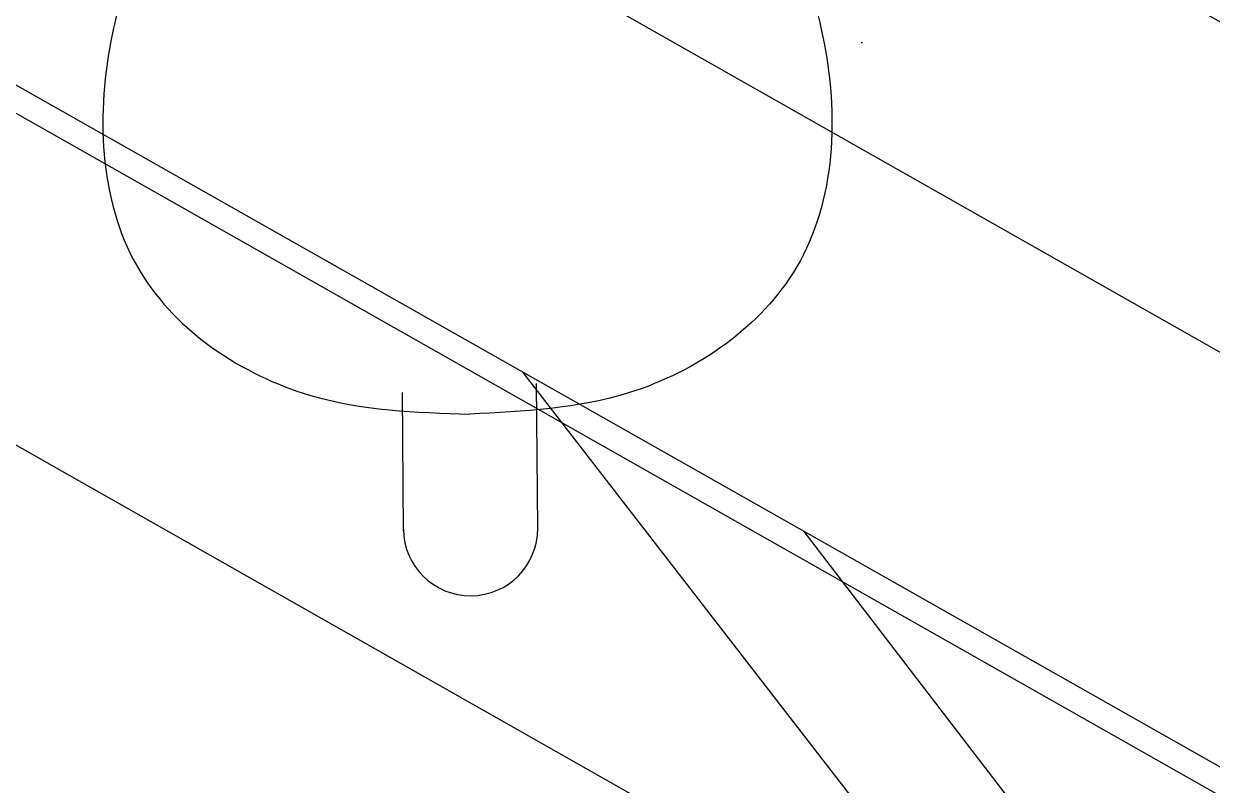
# Model space of a CAD drawing. Header units: metres. Extents: x 324293 to 653279, y 3585589 to 7191434.
# Drawn here: x 334584.161 to 334584.856, y 3600501.148 to 3600501.593 of the extents above; entities that cross this region are included whole.
import ezdxf

# ---------------------------------------------------------------- set-up
doc = ezdxf.new("R2010")
doc.units = ezdxf.units.M
doc.layers.add('cahman', color=80, linetype='Continuous')
doc.layers.add('Tir bargh', color=10, linetype='Continuous')

# ---------------------------------------------------------------- blocks, each defined once
blk = doc.blocks.new('E')
at = {"layer": 'Tir bargh'}
for p, q in [((0.96012, 5.01545), (-1.09158, 6.20022)), ((-1.14733, 6.16068), (0.89619, 4.97958)), ((-1.15271, 6.07232), (0.89619, 4.89025)), ((-0.0716, 5.14123), (-0.48896, 5.68938)), ((-0.42821, 5.65433), (-0.07139, 5.18138)), ((0.24068, 5.40493), (0.24068, 5.43638)), ((0.21149, 5.40447), (0.21149, 5.43463))]:
    blk.add_line(p, q, dxfattribs=at)
blk.add_arc((0.22609, 5.40493), 0.01459, 180, 0, dxfattribs=at)
for points in [[(0.203, 5.58025, -0.28802), (0.18952, 5.57257, -0.28802), (0.16463, 5.55544, -0.28802), (0.14457, 5.51086, -0.28802), (0.14689, 5.45895, -0.28802), (0.18749, 5.43137, -0.28802), (0.21437, 5.43031, -0.28802), (0.22609, 5.42986, -0.28802)], [(0.24918, 5.58025, -0.28802), (0.26265, 5.57257, -0.28802), (0.28754, 5.55544, -0.28802), (0.30761, 5.51086, -0.28802), (0.30529, 5.45895, -0.28802), (0.26469, 5.43137, -0.28802), (0.23781, 5.43031, -0.28802), (0.22609, 5.42986, -0.28802)]]:
    blk.add_open_spline(points, degree=3, knots=[0.28987, 0.28987, 0.28987, 0.28987, 0.908816, 1.521914, 2.211913, 2.829368, 3.306397, 3.306397, 3.306397, 3.306397], dxfattribs=at)
at = {"layer": 'Tir bargh', "invisible_edges": 15}
for points in [[(0.15549, 5.52347, -0.26509), (0.15273, 5.51265, -0.26419), (0.14938, 5.51265, -0.27996), (0.15226, 5.52347, -0.28027)], [(0.15226, 5.52347, -0.28027), (0.14938, 5.51265, -0.27996), (0.14938, 5.51265, -0.29609), (0.15226, 5.52347, -0.29578)], [(0.15226, 5.52347, -0.29578), (0.14938, 5.51265, -0.29609), (0.15273, 5.51265, -0.31186), (0.15549, 5.52347, -0.31096)], [(0.1618, 5.52347, -0.25091), (0.15929, 5.51265, -0.24946), (0.15273, 5.51265, -0.26419), (0.15549, 5.52347, -0.26509)], [(0.15549, 5.52347, -0.31096), (0.15273, 5.51265, -0.31186), (0.15929, 5.51265, -0.32659), (0.1618, 5.52347, -0.32514)], [(0.17092, 5.52347, -0.23835), (0.16877, 5.51265, -0.23642), (0.15929, 5.51265, -0.24946), (0.1618, 5.52347, -0.25091)], [(0.1618, 5.52347, -0.32514), (0.15929, 5.51265, -0.32659), (0.16877, 5.51265, -0.33963), (0.17092, 5.52347, -0.3377)], [(0.18246, 5.52347, -0.22797), (0.18075, 5.51265, -0.22563), (0.16877, 5.51265, -0.23642), (0.17092, 5.52347, -0.23835)], [(0.17092, 5.52347, -0.3377), (0.16877, 5.51265, -0.33963), (0.18075, 5.51265, -0.35042), (0.18246, 5.52347, -0.34808)], [(0.1959, 5.52347, -0.22021), (0.19472, 5.51265, -0.21756), (0.18075, 5.51265, -0.22563), (0.18246, 5.52347, -0.22797)], [(0.18246, 5.52347, -0.34808), (0.18075, 5.51265, -0.35042), (0.19472, 5.51265, -0.35849), (0.1959, 5.52347, -0.35584)], [(0.21065, 5.52347, -0.21541), (0.21005, 5.51265, -0.21258), (0.19472, 5.51265, -0.21756), (0.1959, 5.52347, -0.22021)], [(0.1959, 5.52347, -0.35584), (0.19472, 5.51265, -0.35849), (0.21005, 5.51265, -0.36347), (0.21065, 5.52347, -0.36064)], [(0.22609, 5.52347, -0.21379), (0.22609, 5.51265, -0.2109), (0.21005, 5.51265, -0.21258), (0.21065, 5.52347, -0.21541)], [(0.21065, 5.52347, -0.36064), (0.21005, 5.51265, -0.36347), (0.22609, 5.51265, -0.36515), (0.22609, 5.52347, -0.36226)], [(0.22609, 5.52347, -0.36226), (0.22609, 5.51265, -0.36515), (0.24212, 5.51265, -0.36347), (0.24152, 5.52347, -0.36064)], [(0.24152, 5.52347, -0.21541), (0.24212, 5.51265, -0.21258), (0.22609, 5.51265, -0.2109), (0.22609, 5.52347, -0.21379)], [(0.24152, 5.52347, -0.36064), (0.24212, 5.51265, -0.36347), (0.25746, 5.51265, -0.35849), (0.25628, 5.52347, -0.35584)], [(0.25628, 5.52347, -0.22021), (0.25746, 5.51265, -0.21756), (0.24212, 5.51265, -0.21258), (0.24152, 5.52347, -0.21541)], [(0.25628, 5.52347, -0.35584), (0.25746, 5.51265, -0.35849), (0.27142, 5.51265, -0.35042), (0.26972, 5.52347, -0.34808)], [(0.26972, 5.52347, -0.22797), (0.27142, 5.51265, -0.22563), (0.25746, 5.51265, -0.21756), (0.25628, 5.52347, -0.22021)], [(0.26972, 5.52347, -0.34808), (0.27142, 5.51265, -0.35042), (0.28341, 5.51265, -0.33963), (0.28126, 5.52347, -0.3377)], [(0.28126, 5.52347, -0.23835), (0.28341, 5.51265, -0.23642), (0.27142, 5.51265, -0.22563), (0.26972, 5.52347, -0.22797)], [(0.28126, 5.52347, -0.3377), (0.28341, 5.51265, -0.33963), (0.29288, 5.51265, -0.32659), (0.29038, 5.52347, -0.32514)], [(0.29038, 5.52347, -0.25091), (0.29288, 5.51265, -0.24946), (0.28341, 5.51265, -0.23642), (0.28126, 5.52347, -0.23835)], [(0.29038, 5.52347, -0.32514), (0.29288, 5.51265, -0.32659), (0.29944, 5.51265, -0.31186), (0.29669, 5.52347, -0.31096)], [(0.29669, 5.52347, -0.26509), (0.29944, 5.51265, -0.26419), (0.29288, 5.51265, -0.24946), (0.29038, 5.52347, -0.25091)], [(0.29669, 5.52347, -0.31096), (0.29944, 5.51265, -0.31186), (0.3028, 5.51265, -0.29609), (0.29992, 5.52347, -0.29578)], [(0.29992, 5.52347, -0.28027), (0.3028, 5.51265, -0.27996), (0.29944, 5.51265, -0.26419), (0.29669, 5.52347, -0.26509)], [(0.29992, 5.52347, -0.29578), (0.3028, 5.51265, -0.29609), (0.3028, 5.51265, -0.27996), (0.29992, 5.52347, -0.28027)], [(0.15273, 5.51265, -0.26419), (0.15112, 5.50158, -0.26367), (0.1477, 5.50158, -0.27979), (0.14938, 5.51265, -0.27996)], [(0.14938, 5.51265, -0.27996), (0.1477, 5.50158, -0.27979), (0.1477, 5.50158, -0.29626), (0.14938, 5.51265, -0.29609)], [(0.14938, 5.51265, -0.29609), (0.1477, 5.50158, -0.29626), (0.15112, 5.50158, -0.31238), (0.15273, 5.51265, -0.31186)], [(0.15929, 5.51265, -0.24946), (0.15783, 5.50158, -0.24861), (0.15112, 5.50158, -0.26367), (0.15273, 5.51265, -0.26419)], [(0.15273, 5.51265, -0.31186), (0.15112, 5.50158, -0.31238), (0.15783, 5.50158, -0.32744), (0.15929, 5.51265, -0.32659)], [(0.16877, 5.51265, -0.23642), (0.16751, 5.50158, -0.23528), (0.15783, 5.50158, -0.24861), (0.15929, 5.51265, -0.24946)], [(0.15929, 5.51265, -0.32659), (0.15783, 5.50158, -0.32744), (0.16751, 5.50158, -0.34077), (0.16877, 5.51265, -0.33963)], [(0.18075, 5.51265, -0.22563), (0.17976, 5.50158, -0.22426), (0.16751, 5.50158, -0.23528), (0.16877, 5.51265, -0.23642)], [(0.16877, 5.51265, -0.33963), (0.16751, 5.50158, -0.34077), (0.17976, 5.50158, -0.35179), (0.18075, 5.51265, -0.35042)], [(0.19472, 5.51265, -0.21756), (0.19403, 5.50158, -0.21602), (0.17976, 5.50158, -0.22426), (0.18075, 5.51265, -0.22563)], [(0.18075, 5.51265, -0.35042), (0.17976, 5.50158, -0.35179), (0.19403, 5.50158, -0.36003), (0.19472, 5.51265, -0.35849)], [(0.21005, 5.51265, -0.21258), (0.2097, 5.50158, -0.21092), (0.19403, 5.50158, -0.21602), (0.19472, 5.51265, -0.21756)], [(0.19472, 5.51265, -0.35849), (0.19403, 5.50158, -0.36003), (0.2097, 5.50158, -0.36512), (0.21005, 5.51265, -0.36347)], [(0.22609, 5.51265, -0.2109), (0.22609, 5.50158, -0.2092), (0.2097, 5.50158, -0.21092), (0.21005, 5.51265, -0.21258)], [(0.21005, 5.51265, -0.36347), (0.2097, 5.50158, -0.36512), (0.22609, 5.50158, -0.36685), (0.22609, 5.51265, -0.36515)], [(0.22609, 5.51265, -0.36515), (0.22609, 5.50158, -0.36685), (0.24248, 5.50158, -0.36512), (0.24212, 5.51265, -0.36347)], [(0.24212, 5.51265, -0.21258), (0.24248, 5.50158, -0.21092), (0.22609, 5.50158, -0.2092), (0.22609, 5.51265, -0.2109)], [(0.24212, 5.51265, -0.36347), (0.24248, 5.50158, -0.36512), (0.25815, 5.50158, -0.36003), (0.25746, 5.51265, -0.35849)], [(0.25746, 5.51265, -0.21756), (0.25815, 5.50158, -0.21602), (0.24248, 5.50158, -0.21092), (0.24212, 5.51265, -0.21258)], [(0.25746, 5.51265, -0.35849), (0.25815, 5.50158, -0.36003), (0.27242, 5.50158, -0.35179), (0.27142, 5.51265, -0.35042)], [(0.27142, 5.51265, -0.22563), (0.27242, 5.50158, -0.22426), (0.25815, 5.50158, -0.21602), (0.25746, 5.51265, -0.21756)], [(0.27142, 5.51265, -0.35042), (0.27242, 5.50158, -0.35179), (0.28467, 5.50158, -0.34077), (0.28341, 5.51265, -0.33963)], [(0.28341, 5.51265, -0.23642), (0.28467, 5.50158, -0.23528), (0.27242, 5.50158, -0.22426), (0.27142, 5.51265, -0.22563)], [(0.28341, 5.51265, -0.33963), (0.28467, 5.50158, -0.34077), (0.29435, 5.50158, -0.32744), (0.29288, 5.51265, -0.32659)], [(0.29288, 5.51265, -0.24946), (0.29435, 5.50158, -0.24861), (0.28467, 5.50158, -0.23528), (0.28341, 5.51265, -0.23642)], [(0.29288, 5.51265, -0.32659), (0.29435, 5.50158, -0.32744), (0.30105, 5.50158, -0.31238), (0.29944, 5.51265, -0.31186)], [(0.29944, 5.51265, -0.26419), (0.30105, 5.50158, -0.26367), (0.29435, 5.50158, -0.24861), (0.29288, 5.51265, -0.24946)], [(0.29944, 5.51265, -0.31186), (0.30105, 5.50158, -0.31238), (0.30448, 5.50158, -0.29626), (0.3028, 5.51265, -0.29609)], [(0.3028, 5.51265, -0.27996), (0.30448, 5.50158, -0.27979), (0.30105, 5.50158, -0.26367), (0.29944, 5.51265, -0.26419)], [(0.3028, 5.51265, -0.29609), (0.30448, 5.50158, -0.29626), (0.30448, 5.50158, -0.27979), (0.3028, 5.51265, -0.27996)], [(0.15112, 5.50158, -0.26367), (0.15078, 5.49038, -0.26355), (0.14734, 5.49038, -0.27975), (0.1477, 5.50158, -0.27979)], [(0.1477, 5.50158, -0.27979), (0.14734, 5.49038, -0.27975), (0.14734, 5.49038, -0.2963), (0.1477, 5.50158, -0.29626)], [(0.1477, 5.50158, -0.29626), (0.14734, 5.49038, -0.2963), (0.15078, 5.49038, -0.31249), (0.15112, 5.50158, -0.31238)], [(0.15783, 5.50158, -0.24861), (0.15751, 5.49038, -0.24843), (0.15078, 5.49038, -0.26355), (0.15112, 5.50158, -0.26367)], [(0.15112, 5.50158, -0.31238), (0.15078, 5.49038, -0.31249), (0.15751, 5.49038, -0.32762), (0.15783, 5.50158, -0.32744)], [(0.16751, 5.50158, -0.23528), (0.16724, 5.49038, -0.23504), (0.15751, 5.49038, -0.24843), (0.15783, 5.50158, -0.24861)], [(0.15783, 5.50158, -0.32744), (0.15751, 5.49038, -0.32762), (0.16724, 5.49038, -0.34101), (0.16751, 5.50158, -0.34077)], [(0.17976, 5.50158, -0.22426), (0.17954, 5.49038, -0.22396), (0.16724, 5.49038, -0.23504), (0.16751, 5.50158, -0.23528)], [(0.16751, 5.50158, -0.34077), (0.16724, 5.49038, -0.34101), (0.17954, 5.49038, -0.35209), (0.17976, 5.50158, -0.35179)], [(0.19403, 5.50158, -0.21602), (0.19388, 5.49038, -0.21569), (0.17954, 5.49038, -0.22396), (0.17976, 5.50158, -0.22426)], [(0.17976, 5.50158, -0.35179), (0.17954, 5.49038, -0.35209), (0.19388, 5.49038, -0.36036), (0.19403, 5.50158, -0.36003)], [(0.2097, 5.50158, -0.21092), (0.20963, 5.49038, -0.21057), (0.19388, 5.49038, -0.21569), (0.19403, 5.50158, -0.21602)], [(0.19403, 5.50158, -0.36003), (0.19388, 5.49038, -0.36036), (0.20963, 5.49038, -0.36548), (0.2097, 5.50158, -0.36512)], [(0.22609, 5.50158, -0.2092), (0.22609, 5.49038, -0.20884), (0.20963, 5.49038, -0.21057), (0.2097, 5.50158, -0.21092)], [(0.2097, 5.50158, -0.36512), (0.20963, 5.49038, -0.36548), (0.22609, 5.49038, -0.36721), (0.22609, 5.50158, -0.36685)], [(0.22609, 5.50158, -0.36685), (0.22609, 5.49038, -0.36721), (0.24255, 5.49038, -0.36548), (0.24248, 5.50158, -0.36512)], [(0.24248, 5.50158, -0.21092), (0.24255, 5.49038, -0.21057), (0.22609, 5.49038, -0.20884), (0.22609, 5.50158, -0.2092)], [(0.24248, 5.50158, -0.36512), (0.24255, 5.49038, -0.36548), (0.2583, 5.49038, -0.36036), (0.25815, 5.50158, -0.36003)], [(0.25815, 5.50158, -0.21602), (0.2583, 5.49038, -0.21569), (0.24255, 5.49038, -0.21057), (0.24248, 5.50158, -0.21092)], [(0.25815, 5.50158, -0.36003), (0.2583, 5.49038, -0.36036), (0.27263, 5.49038, -0.35209), (0.27242, 5.50158, -0.35179)], [(0.27242, 5.50158, -0.22426), (0.27263, 5.49038, -0.22396), (0.2583, 5.49038, -0.21569), (0.25815, 5.50158, -0.21602)], [(0.27242, 5.50158, -0.35179), (0.27263, 5.49038, -0.35209), (0.28493, 5.49038, -0.34101), (0.28467, 5.50158, -0.34077)], [(0.28467, 5.50158, -0.23528), (0.28493, 5.49038, -0.23504), (0.27263, 5.49038, -0.22396), (0.27242, 5.50158, -0.22426)], [(0.28467, 5.50158, -0.34077), (0.28493, 5.49038, -0.34101), (0.29467, 5.49038, -0.32762), (0.29435, 5.50158, -0.32744)], [(0.29435, 5.50158, -0.24861), (0.29467, 5.49038, -0.24843), (0.28493, 5.49038, -0.23504), (0.28467, 5.50158, -0.23528)], [(0.29435, 5.50158, -0.32744), (0.29467, 5.49038, -0.32762), (0.3014, 5.49038, -0.31249), (0.30105, 5.50158, -0.31238)], [(0.30105, 5.50158, -0.26367), (0.3014, 5.49038, -0.26355), (0.29467, 5.49038, -0.24843), (0.29435, 5.50158, -0.24861)], [(0.30105, 5.50158, -0.31238), (0.3014, 5.49038, -0.31249), (0.30484, 5.49038, -0.2963), (0.30448, 5.50158, -0.29626)], [(0.30448, 5.50158, -0.27979), (0.30484, 5.49038, -0.27975), (0.3014, 5.49038, -0.26355), (0.30105, 5.50158, -0.26367)], [(0.30448, 5.50158, -0.29626), (0.30484, 5.49038, -0.2963), (0.30484, 5.49038, -0.27975), (0.30448, 5.50158, -0.27979)], [(0.15078, 5.49038, -0.26355), (0.15193, 5.47925, -0.26393), (0.14854, 5.47925, -0.27987), (0.14734, 5.49038, -0.27975)], [(0.14734, 5.49038, -0.27975), (0.14854, 5.47925, -0.27987), (0.14854, 5.47925, -0.29617), (0.14734, 5.49038, -0.2963)], [(0.14734, 5.49038, -0.2963), (0.14854, 5.47925, -0.29617), (0.15193, 5.47925, -0.31212), (0.15078, 5.49038, -0.31249)], [(0.15751, 5.49038, -0.24843), (0.15856, 5.47925, -0.24904), (0.15193, 5.47925, -0.26393), (0.15078, 5.49038, -0.26355)], [(0.15078, 5.49038, -0.31249), (0.15193, 5.47925, -0.31212), (0.15856, 5.47925, -0.32701), (0.15751, 5.49038, -0.32762)], [(0.16724, 5.49038, -0.23504), (0.16814, 5.47925, -0.23585), (0.15856, 5.47925, -0.24904), (0.15751, 5.49038, -0.24843)], [(0.15751, 5.49038, -0.32762), (0.15856, 5.47925, -0.32701), (0.16814, 5.47925, -0.3402), (0.16724, 5.49038, -0.34101)], [(0.17954, 5.49038, -0.22396), (0.18026, 5.47925, -0.22494), (0.16814, 5.47925, -0.23585), (0.16724, 5.49038, -0.23504)], [(0.16724, 5.49038, -0.34101), (0.16814, 5.47925, -0.3402), (0.18026, 5.47925, -0.35111), (0.17954, 5.49038, -0.35209)], [(0.19388, 5.49038, -0.21569), (0.19437, 5.47925, -0.21679), (0.18026, 5.47925, -0.22494), (0.17954, 5.49038, -0.22396)], [(0.17954, 5.49038, -0.35209), (0.18026, 5.47925, -0.35111), (0.19437, 5.47925, -0.35926), (0.19388, 5.49038, -0.36036)], [(0.20963, 5.49038, -0.21057), (0.20988, 5.47925, -0.21176), (0.19437, 5.47925, -0.21679), (0.19388, 5.49038, -0.21569)], [(0.19388, 5.49038, -0.36036), (0.19437, 5.47925, -0.35926), (0.20988, 5.47925, -0.36429), (0.20963, 5.49038, -0.36548)], [(0.22609, 5.49038, -0.20884), (0.22609, 5.47925, -0.21005), (0.20988, 5.47925, -0.21176), (0.20963, 5.49038, -0.21057)], [(0.20963, 5.49038, -0.36548), (0.20988, 5.47925, -0.36429), (0.22609, 5.47925, -0.366), (0.22609, 5.49038, -0.36721)], [(0.22609, 5.49038, -0.36721), (0.22609, 5.47925, -0.366), (0.2423, 5.47925, -0.36429), (0.24255, 5.49038, -0.36548)], [(0.24255, 5.49038, -0.21057), (0.2423, 5.47925, -0.21176), (0.22609, 5.47925, -0.21005), (0.22609, 5.49038, -0.20884)], [(0.24255, 5.49038, -0.36548), (0.2423, 5.47925, -0.36429), (0.2578, 5.47925, -0.35926), (0.2583, 5.49038, -0.36036)], [(0.2583, 5.49038, -0.21569), (0.2578, 5.47925, -0.21679), (0.2423, 5.47925, -0.21176), (0.24255, 5.49038, -0.21057)], [(0.2583, 5.49038, -0.36036), (0.2578, 5.47925, -0.35926), (0.27192, 5.47925, -0.35111), (0.27263, 5.49038, -0.35209)], [(0.27263, 5.49038, -0.22396), (0.27192, 5.47925, -0.22494), (0.2578, 5.47925, -0.21679), (0.2583, 5.49038, -0.21569)], [(0.27263, 5.49038, -0.35209), (0.27192, 5.47925, -0.35111), (0.28403, 5.47925, -0.3402), (0.28493, 5.49038, -0.34101)], [(0.28493, 5.49038, -0.23504), (0.28403, 5.47925, -0.23585), (0.27192, 5.47925, -0.22494), (0.27263, 5.49038, -0.22396)], [(0.28493, 5.49038, -0.34101), (0.28403, 5.47925, -0.3402), (0.29361, 5.47925, -0.32701), (0.29467, 5.49038, -0.32762)], [(0.29467, 5.49038, -0.24843), (0.29361, 5.47925, -0.24904), (0.28403, 5.47925, -0.23585), (0.28493, 5.49038, -0.23504)], [(0.29467, 5.49038, -0.32762), (0.29361, 5.47925, -0.32701), (0.30024, 5.47925, -0.31212), (0.3014, 5.49038, -0.31249)], [(0.3014, 5.49038, -0.26355), (0.30024, 5.47925, -0.26393), (0.29361, 5.47925, -0.24904), (0.29467, 5.49038, -0.24843)], [(0.3014, 5.49038, -0.31249), (0.30024, 5.47925, -0.31212), (0.30363, 5.47925, -0.29617), (0.30484, 5.49038, -0.2963)], [(0.30484, 5.49038, -0.27975), (0.30363, 5.47925, -0.27987), (0.30024, 5.47925, -0.26393), (0.3014, 5.49038, -0.26355)], [(0.30484, 5.49038, -0.2963), (0.30363, 5.47925, -0.29617), (0.30363, 5.47925, -0.27987), (0.30484, 5.49038, -0.27975)], [(0.15193, 5.47925, -0.26393), (0.15488, 5.4685, -0.26489), (0.15163, 5.4685, -0.2802), (0.14854, 5.47925, -0.27987)], [(0.14854, 5.47925, -0.27987), (0.15163, 5.4685, -0.2802), (0.15163, 5.4685, -0.29585), (0.14854, 5.47925, -0.29617)], [(0.14854, 5.47925, -0.29617), (0.15163, 5.4685, -0.29585), (0.15488, 5.4685, -0.31116), (0.15193, 5.47925, -0.31212)], [(0.15856, 5.47925, -0.24904), (0.16125, 5.4685, -0.25059), (0.15488, 5.4685, -0.26489), (0.15193, 5.47925, -0.26393)], [(0.15193, 5.47925, -0.31212), (0.15488, 5.4685, -0.31116), (0.16125, 5.4685, -0.32546), (0.15856, 5.47925, -0.32701)], [(0.16814, 5.47925, -0.23585), (0.17045, 5.4685, -0.23793), (0.16125, 5.4685, -0.25059), (0.15856, 5.47925, -0.24904)], [(0.15856, 5.47925, -0.32701), (0.16125, 5.4685, -0.32546), (0.17045, 5.4685, -0.33812), (0.16814, 5.47925, -0.3402)], [(0.18026, 5.47925, -0.22494), (0.18208, 5.4685, -0.22745), (0.17045, 5.4685, -0.23793), (0.16814, 5.47925, -0.23585)], [(0.16814, 5.47925, -0.3402), (0.17045, 5.4685, -0.33812), (0.18208, 5.4685, -0.3486), (0.18026, 5.47925, -0.35111)], [(0.19437, 5.47925, -0.21679), (0.19564, 5.4685, -0.21963), (0.18208, 5.4685, -0.22745), (0.18026, 5.47925, -0.22494)], [(0.18026, 5.47925, -0.35111), (0.18208, 5.4685, -0.3486), (0.19564, 5.4685, -0.35642), (0.19437, 5.47925, -0.35926)], [(0.20988, 5.47925, -0.21176), (0.21052, 5.4685, -0.21479), (0.19564, 5.4685, -0.21963), (0.19437, 5.47925, -0.21679)], [(0.19437, 5.47925, -0.35926), (0.19564, 5.4685, -0.35642), (0.21052, 5.4685, -0.36126), (0.20988, 5.47925, -0.36429)], [(0.22609, 5.47925, -0.21005), (0.22609, 5.4685, -0.21315), (0.21052, 5.4685, -0.21479), (0.20988, 5.47925, -0.21176)], [(0.20988, 5.47925, -0.36429), (0.21052, 5.4685, -0.36126), (0.22609, 5.4685, -0.3629), (0.22609, 5.47925, -0.366)], [(0.22609, 5.47925, -0.366), (0.22609, 5.4685, -0.3629), (0.24166, 5.4685, -0.36126), (0.2423, 5.47925, -0.36429)], [(0.2423, 5.47925, -0.21176), (0.24166, 5.4685, -0.21479), (0.22609, 5.4685, -0.21315), (0.22609, 5.47925, -0.21005)], [(0.2423, 5.47925, -0.36429), (0.24166, 5.4685, -0.36126), (0.25654, 5.4685, -0.35642), (0.2578, 5.47925, -0.35926)], [(0.2578, 5.47925, -0.21679), (0.25654, 5.4685, -0.21963), (0.24166, 5.4685, -0.21479), (0.2423, 5.47925, -0.21176)], [(0.2578, 5.47925, -0.35926), (0.25654, 5.4685, -0.35642), (0.2701, 5.4685, -0.3486), (0.27192, 5.47925, -0.35111)], [(0.27192, 5.47925, -0.22494), (0.2701, 5.4685, -0.22745), (0.25654, 5.4685, -0.21963), (0.2578, 5.47925, -0.21679)], [(0.27192, 5.47925, -0.35111), (0.2701, 5.4685, -0.3486), (0.28173, 5.4685, -0.33812), (0.28403, 5.47925, -0.3402)], [(0.28403, 5.47925, -0.23585), (0.28173, 5.4685, -0.23793), (0.2701, 5.4685, -0.22745), (0.27192, 5.47925, -0.22494)], [(0.28403, 5.47925, -0.3402), (0.28173, 5.4685, -0.33812), (0.29093, 5.4685, -0.32546), (0.29361, 5.47925, -0.32701)], [(0.29361, 5.47925, -0.24904), (0.29093, 5.4685, -0.25059), (0.28173, 5.4685, -0.23793), (0.28403, 5.47925, -0.23585)], [(0.29361, 5.47925, -0.32701), (0.29093, 5.4685, -0.32546), (0.29729, 5.4685, -0.31116), (0.30024, 5.47925, -0.31212)], [(0.30024, 5.47925, -0.26393), (0.29729, 5.4685, -0.26489), (0.29093, 5.4685, -0.25059), (0.29361, 5.47925, -0.24904)], [(0.30024, 5.47925, -0.31212), (0.29729, 5.4685, -0.31116), (0.30055, 5.4685, -0.29585), (0.30363, 5.47925, -0.29617)], [(0.30363, 5.47925, -0.27987), (0.30055, 5.4685, -0.2802), (0.29729, 5.4685, -0.26489), (0.30024, 5.47925, -0.26393)], [(0.30363, 5.47925, -0.29617), (0.30055, 5.4685, -0.29585), (0.30055, 5.4685, -0.2802), (0.30363, 5.47925, -0.27987)], [(0.15488, 5.4685, -0.26489), (0.15989, 5.45863, -0.26651), (0.15686, 5.45863, -0.28075), (0.15163, 5.4685, -0.2802)], [(0.15163, 5.4685, -0.2802), (0.15686, 5.45863, -0.28075), (0.15686, 5.45863, -0.2953), (0.15163, 5.4685, -0.29585)], [(0.15163, 5.4685, -0.29585), (0.15686, 5.45863, -0.2953), (0.15989, 5.45863, -0.30953), (0.15488, 5.4685, -0.31116)], [(0.16125, 5.4685, -0.25059), (0.16581, 5.45863, -0.25322), (0.15989, 5.45863, -0.26651), (0.15488, 5.4685, -0.26489)], [(0.15488, 5.4685, -0.31116), (0.15989, 5.45863, -0.30953), (0.16581, 5.45863, -0.32283), (0.16125, 5.4685, -0.32546)], [(0.17045, 5.4685, -0.23793), (0.17436, 5.45863, -0.24145), (0.16581, 5.45863, -0.25322), (0.16125, 5.4685, -0.25059)], [(0.16125, 5.4685, -0.32546), (0.16581, 5.45863, -0.32283), (0.17436, 5.45863, -0.3346), (0.17045, 5.4685, -0.33812)], [(0.18208, 5.4685, -0.22745), (0.18517, 5.45863, -0.23171), (0.17436, 5.45863, -0.24145), (0.17045, 5.4685, -0.23793)], [(0.17045, 5.4685, -0.33812), (0.17436, 5.45863, -0.3346), (0.18517, 5.45863, -0.34434), (0.18208, 5.4685, -0.3486)], [(0.19564, 5.4685, -0.21963), (0.19778, 5.45863, -0.22443), (0.18517, 5.45863, -0.23171), (0.18208, 5.4685, -0.22745)], [(0.18208, 5.4685, -0.3486), (0.18517, 5.45863, -0.34434), (0.19778, 5.45863, -0.35161), (0.19564, 5.4685, -0.35642)], [(0.21052, 5.4685, -0.21479), (0.21162, 5.45863, -0.21994), (0.19778, 5.45863, -0.22443), (0.19564, 5.4685, -0.21963)], [(0.19564, 5.4685, -0.35642), (0.19778, 5.45863, -0.35161), (0.21162, 5.45863, -0.35611), (0.21052, 5.4685, -0.36126)], [(0.22609, 5.4685, -0.21315), (0.22609, 5.45863, -0.21842), (0.21162, 5.45863, -0.21994), (0.21052, 5.4685, -0.21479)], [(0.21052, 5.4685, -0.36126), (0.21162, 5.45863, -0.35611), (0.22609, 5.45863, -0.35763), (0.22609, 5.4685, -0.3629)], [(0.22609, 5.4685, -0.3629), (0.22609, 5.45863, -0.35763), (0.24056, 5.45863, -0.35611), (0.24166, 5.4685, -0.36126)], [(0.24166, 5.4685, -0.21479), (0.24056, 5.45863, -0.21994), (0.22609, 5.45863, -0.21842), (0.22609, 5.4685, -0.21315)], [(0.24166, 5.4685, -0.36126), (0.24056, 5.45863, -0.35611), (0.2544, 5.45863, -0.35161), (0.25654, 5.4685, -0.35642)], [(0.25654, 5.4685, -0.21963), (0.2544, 5.45863, -0.22443), (0.24056, 5.45863, -0.21994), (0.24166, 5.4685, -0.21479)], [(0.25654, 5.4685, -0.35642), (0.2544, 5.45863, -0.35161), (0.267, 5.45863, -0.34434), (0.2701, 5.4685, -0.3486)], [(0.2701, 5.4685, -0.22745), (0.267, 5.45863, -0.23171), (0.2544, 5.45863, -0.22443), (0.25654, 5.4685, -0.21963)], [(0.2701, 5.4685, -0.3486), (0.267, 5.45863, -0.34434), (0.27782, 5.45863, -0.3346), (0.28173, 5.4685, -0.33812)], [(0.28173, 5.4685, -0.23793), (0.27782, 5.45863, -0.24145), (0.267, 5.45863, -0.23171), (0.2701, 5.4685, -0.22745)], [(0.28173, 5.4685, -0.33812), (0.27782, 5.45863, -0.3346), (0.28637, 5.45863, -0.32283), (0.29093, 5.4685, -0.32546)], [(0.29093, 5.4685, -0.25059), (0.28637, 5.45863, -0.25322), (0.27782, 5.45863, -0.24145), (0.28173, 5.4685, -0.23793)], [(0.29093, 5.4685, -0.32546), (0.28637, 5.45863, -0.32283), (0.29229, 5.45863, -0.30953), (0.29729, 5.4685, -0.31116)], [(0.29729, 5.4685, -0.26489), (0.29229, 5.45863, -0.26651), (0.28637, 5.45863, -0.25322), (0.29093, 5.4685, -0.25059)], [(0.29729, 5.4685, -0.31116), (0.29229, 5.45863, -0.30953), (0.29532, 5.45863, -0.2953), (0.30055, 5.4685, -0.29585)], [(0.30055, 5.4685, -0.2802), (0.29532, 5.45863, -0.28075), (0.29229, 5.45863, -0.26651), (0.29729, 5.4685, -0.26489)], [(0.30055, 5.4685, -0.29585), (0.29532, 5.45863, -0.2953), (0.29532, 5.45863, -0.28075), (0.30055, 5.4685, -0.2802)], [(0.15989, 5.45863, -0.26651), (0.16681, 5.45014, -0.26877), (0.1641, 5.45014, -0.28151), (0.15686, 5.45863, -0.28075)], [(0.15686, 5.45863, -0.28075), (0.1641, 5.45014, -0.28151), (0.1641, 5.45014, -0.29454), (0.15686, 5.45863, -0.2953)], [(0.15686, 5.45863, -0.2953), (0.1641, 5.45014, -0.29454), (0.16681, 5.45014, -0.30728), (0.15989, 5.45863, -0.30953)], [(0.16581, 5.45863, -0.25322), (0.17211, 5.45014, -0.25686), (0.16681, 5.45014, -0.26877), (0.15989, 5.45863, -0.26651)], [(0.15989, 5.45863, -0.30953), (0.16681, 5.45014, -0.30728), (0.17211, 5.45014, -0.31919), (0.16581, 5.45863, -0.32283)], [(0.17436, 5.45863, -0.24145), (0.17977, 5.45014, -0.24632), (0.17211, 5.45014, -0.25686), (0.16581, 5.45863, -0.25322)], [(0.16581, 5.45863, -0.32283), (0.17211, 5.45014, -0.31919), (0.17977, 5.45014, -0.32973), (0.17436, 5.45863, -0.3346)], [(0.18517, 5.45863, -0.23171), (0.18945, 5.45014, -0.2376), (0.17977, 5.45014, -0.24632), (0.17436, 5.45863, -0.24145)], [(0.17436, 5.45863, -0.3346), (0.17977, 5.45014, -0.32973), (0.18945, 5.45014, -0.33845), (0.18517, 5.45863, -0.34434)], [(0.19778, 5.45863, -0.22443), (0.20074, 5.45014, -0.23109), (0.18945, 5.45014, -0.2376), (0.18517, 5.45863, -0.23171)], [(0.18517, 5.45863, -0.34434), (0.18945, 5.45014, -0.33845), (0.20074, 5.45014, -0.34496), (0.19778, 5.45863, -0.35161)], [(0.21162, 5.45863, -0.21994), (0.21313, 5.45014, -0.22706), (0.20074, 5.45014, -0.23109), (0.19778, 5.45863, -0.22443)], [(0.19778, 5.45863, -0.35161), (0.20074, 5.45014, -0.34496), (0.21313, 5.45014, -0.34899), (0.21162, 5.45863, -0.35611)], [(0.22609, 5.45863, -0.21842), (0.22609, 5.45014, -0.2257), (0.21313, 5.45014, -0.22706), (0.21162, 5.45863, -0.21994)], [(0.21162, 5.45863, -0.35611), (0.21313, 5.45014, -0.34899), (0.22609, 5.45014, -0.35035), (0.22609, 5.45863, -0.35763)], [(0.22609, 5.45863, -0.35763), (0.22609, 5.45014, -0.35035), (0.23905, 5.45014, -0.34899), (0.24056, 5.45863, -0.35611)], [(0.24056, 5.45863, -0.21994), (0.23905, 5.45014, -0.22706), (0.22609, 5.45014, -0.2257), (0.22609, 5.45863, -0.21842)], [(0.24056, 5.45863, -0.35611), (0.23905, 5.45014, -0.34899), (0.25144, 5.45014, -0.34496), (0.2544, 5.45863, -0.35161)], [(0.2544, 5.45863, -0.22443), (0.25144, 5.45014, -0.23109), (0.23905, 5.45014, -0.22706), (0.24056, 5.45863, -0.21994)], [(0.2544, 5.45863, -0.35161), (0.25144, 5.45014, -0.34496), (0.26272, 5.45014, -0.33845), (0.267, 5.45863, -0.34434)], [(0.267, 5.45863, -0.23171), (0.26272, 5.45014, -0.2376), (0.25144, 5.45014, -0.23109), (0.2544, 5.45863, -0.22443)], [(0.267, 5.45863, -0.34434), (0.26272, 5.45014, -0.33845), (0.27241, 5.45014, -0.32973), (0.27782, 5.45863, -0.3346)], [(0.27782, 5.45863, -0.24145), (0.27241, 5.45014, -0.24632), (0.26272, 5.45014, -0.2376), (0.267, 5.45863, -0.23171)], [(0.27782, 5.45863, -0.3346), (0.27241, 5.45014, -0.32973), (0.28006, 5.45014, -0.31919), (0.28637, 5.45863, -0.32283)], [(0.28637, 5.45863, -0.25322), (0.28006, 5.45014, -0.25686), (0.27241, 5.45014, -0.24632), (0.27782, 5.45863, -0.24145)], [(0.28637, 5.45863, -0.32283), (0.28006, 5.45014, -0.31919), (0.28536, 5.45014, -0.30728), (0.29229, 5.45863, -0.30953)], [(0.29229, 5.45863, -0.26651), (0.28536, 5.45014, -0.26877), (0.28006, 5.45014, -0.25686), (0.28637, 5.45863, -0.25322)], [(0.29229, 5.45863, -0.30953), (0.28536, 5.45014, -0.30728), (0.28807, 5.45014, -0.29454), (0.29532, 5.45863, -0.2953)], [(0.29532, 5.45863, -0.28075), (0.28807, 5.45014, -0.28151), (0.28536, 5.45014, -0.26877), (0.29229, 5.45863, -0.26651)], [(0.29532, 5.45863, -0.2953), (0.28807, 5.45014, -0.29454), (0.28807, 5.45014, -0.28151), (0.29532, 5.45863, -0.28075)], [(0.16681, 5.45014, -0.26877), (0.17513, 5.44315, -0.27147), (0.1728, 5.44315, -0.28242), (0.1641, 5.45014, -0.28151)], [(0.1641, 5.45014, -0.28151), (0.1728, 5.44315, -0.28242), (0.1728, 5.44315, -0.29363), (0.1641, 5.45014, -0.29454)], [(0.1641, 5.45014, -0.29454), (0.1728, 5.44315, -0.29363), (0.17513, 5.44315, -0.30458), (0.16681, 5.45014, -0.30728)], [(0.17211, 5.45014, -0.25686), (0.17969, 5.44315, -0.26123), (0.17513, 5.44315, -0.27147), (0.16681, 5.45014, -0.26877)], [(0.16681, 5.45014, -0.30728), (0.17513, 5.44315, -0.30458), (0.17969, 5.44315, -0.31481), (0.17211, 5.45014, -0.31919)], [(0.17977, 5.45014, -0.24632), (0.18627, 5.44315, -0.25217), (0.17969, 5.44315, -0.26123), (0.17211, 5.45014, -0.25686)], [(0.17211, 5.45014, -0.31919), (0.17969, 5.44315, -0.31481), (0.18627, 5.44315, -0.32388), (0.17977, 5.45014, -0.32973)], [(0.18945, 5.45014, -0.2376), (0.1946, 5.44315, -0.24468), (0.18627, 5.44315, -0.25217), (0.17977, 5.45014, -0.24632)], [(0.17977, 5.45014, -0.32973), (0.18627, 5.44315, -0.32388), (0.1946, 5.44315, -0.33137), (0.18945, 5.45014, -0.33845)], [(0.20074, 5.45014, -0.23109), (0.2043, 5.44315, -0.23908), (0.1946, 5.44315, -0.24468), (0.18945, 5.45014, -0.2376)], [(0.18945, 5.45014, -0.33845), (0.1946, 5.44315, -0.33137), (0.2043, 5.44315, -0.33697), (0.20074, 5.45014, -0.34496)], [(0.21313, 5.45014, -0.22706), (0.21495, 5.44315, -0.23562), (0.2043, 5.44315, -0.23908), (0.20074, 5.45014, -0.23109)], [(0.20074, 5.45014, -0.34496), (0.2043, 5.44315, -0.33697), (0.21495, 5.44315, -0.34043), (0.21313, 5.45014, -0.34899)], [(0.22609, 5.45014, -0.2257), (0.22609, 5.44315, -0.23445), (0.21495, 5.44315, -0.23562), (0.21313, 5.45014, -0.22706)], [(0.21313, 5.45014, -0.34899), (0.21495, 5.44315, -0.34043), (0.22609, 5.44315, -0.3416), (0.22609, 5.45014, -0.35035)], [(0.22609, 5.45014, -0.35035), (0.22609, 5.44315, -0.3416), (0.23723, 5.44315, -0.34043), (0.23905, 5.45014, -0.34899)], [(0.23905, 5.45014, -0.22706), (0.23723, 5.44315, -0.23562), (0.22609, 5.44315, -0.23445), (0.22609, 5.45014, -0.2257)], [(0.23905, 5.45014, -0.34899), (0.23723, 5.44315, -0.34043), (0.24788, 5.44315, -0.33697), (0.25144, 5.45014, -0.34496)], [(0.25144, 5.45014, -0.23109), (0.24788, 5.44315, -0.23908), (0.23723, 5.44315, -0.23562), (0.23905, 5.45014, -0.22706)], [(0.25144, 5.45014, -0.34496), (0.24788, 5.44315, -0.33697), (0.25758, 5.44315, -0.33137), (0.26272, 5.45014, -0.33845)], [(0.26272, 5.45014, -0.2376), (0.25758, 5.44315, -0.24468), (0.24788, 5.44315, -0.23908), (0.25144, 5.45014, -0.23109)], [(0.26272, 5.45014, -0.33845), (0.25758, 5.44315, -0.33137), (0.26591, 5.44315, -0.32388), (0.27241, 5.45014, -0.32973)], [(0.27241, 5.45014, -0.24632), (0.26591, 5.44315, -0.25217), (0.25758, 5.44315, -0.24468), (0.26272, 5.45014, -0.2376)], [(0.27241, 5.45014, -0.32973), (0.26591, 5.44315, -0.32388), (0.27249, 5.44315, -0.31481), (0.28006, 5.45014, -0.31919)], [(0.28006, 5.45014, -0.25686), (0.27249, 5.44315, -0.26123), (0.26591, 5.44315, -0.25217), (0.27241, 5.45014, -0.24632)], [(0.28006, 5.45014, -0.31919), (0.27249, 5.44315, -0.31481), (0.27705, 5.44315, -0.30458), (0.28536, 5.45014, -0.30728)], [(0.28536, 5.45014, -0.26877), (0.27705, 5.44315, -0.27147), (0.27249, 5.44315, -0.26123), (0.28006, 5.45014, -0.25686)], [(0.28536, 5.45014, -0.30728), (0.27705, 5.44315, -0.30458), (0.27937, 5.44315, -0.29363), (0.28807, 5.45014, -0.29454)], [(0.28807, 5.45014, -0.28151), (0.27937, 5.44315, -0.28242), (0.27705, 5.44315, -0.27147), (0.28536, 5.45014, -0.26877)], [(0.28807, 5.45014, -0.29454), (0.27937, 5.44315, -0.29363), (0.27937, 5.44315, -0.28242), (0.28807, 5.45014, -0.28151)], [(0.17513, 5.44315, -0.27147), (0.18443, 5.43769, -0.27449), (0.18252, 5.43769, -0.28345), (0.1728, 5.44315, -0.28242)], [(0.1728, 5.44315, -0.28242), (0.18252, 5.43769, -0.28345), (0.18252, 5.43769, -0.2926), (0.1728, 5.44315, -0.29363)], [(0.1728, 5.44315, -0.29363), (0.18252, 5.43769, -0.2926), (0.18443, 5.43769, -0.30156), (0.17513, 5.44315, -0.30458)], [(0.17969, 5.44315, -0.26123), (0.18815, 5.43769, -0.26612), (0.18443, 5.43769, -0.27449), (0.17513, 5.44315, -0.27147)], [(0.17513, 5.44315, -0.30458), (0.18443, 5.43769, -0.30156), (0.18815, 5.43769, -0.30993), (0.17969, 5.44315, -0.31481)], [(0.18627, 5.44315, -0.25217), (0.19353, 5.43769, -0.25871), (0.18815, 5.43769, -0.26612), (0.17969, 5.44315, -0.26123)], [(0.17969, 5.44315, -0.31481), (0.18815, 5.43769, -0.30993), (0.19353, 5.43769, -0.31734), (0.18627, 5.44315, -0.32388)], [(0.1946, 5.44315, -0.24468), (0.20034, 5.43769, -0.25259), (0.19353, 5.43769, -0.25871), (0.18627, 5.44315, -0.25217)], [(0.18627, 5.44315, -0.32388), (0.19353, 5.43769, -0.31734), (0.20034, 5.43769, -0.32346), (0.1946, 5.44315, -0.33137)], [(0.2043, 5.44315, -0.23908), (0.20827, 5.43769, -0.24801), (0.20034, 5.43769, -0.25259), (0.1946, 5.44315, -0.24468)], [(0.1946, 5.44315, -0.33137), (0.20034, 5.43769, -0.32346), (0.20827, 5.43769, -0.32804), (0.2043, 5.44315, -0.33697)], [(0.21495, 5.44315, -0.23562), (0.21698, 5.43769, -0.24518), (0.20827, 5.43769, -0.24801), (0.2043, 5.44315, -0.23908)], [(0.2043, 5.44315, -0.33697), (0.20827, 5.43769, -0.32804), (0.21698, 5.43769, -0.33087), (0.21495, 5.44315, -0.34043)], [(0.22609, 5.44315, -0.23445), (0.22609, 5.43769, -0.24422), (0.21698, 5.43769, -0.24518), (0.21495, 5.44315, -0.23562)], [(0.21495, 5.44315, -0.34043), (0.21698, 5.43769, -0.33087), (0.22609, 5.43769, -0.33183), (0.22609, 5.44315, -0.3416)], [(0.22609, 5.44315, -0.3416), (0.22609, 5.43769, -0.33183), (0.2352, 5.43769, -0.33087), (0.23723, 5.44315, -0.34043)], [(0.23723, 5.44315, -0.23562), (0.2352, 5.43769, -0.24518), (0.22609, 5.43769, -0.24422), (0.22609, 5.44315, -0.23445)], [(0.23723, 5.44315, -0.34043), (0.2352, 5.43769, -0.33087), (0.24391, 5.43769, -0.32804), (0.24788, 5.44315, -0.33697)], [(0.24788, 5.44315, -0.23908), (0.24391, 5.43769, -0.24801), (0.2352, 5.43769, -0.24518), (0.23723, 5.44315, -0.23562)], [(0.24788, 5.44315, -0.33697), (0.24391, 5.43769, -0.32804), (0.25184, 5.43769, -0.32346), (0.25758, 5.44315, -0.33137)], [(0.25758, 5.44315, -0.24468), (0.25184, 5.43769, -0.25259), (0.24391, 5.43769, -0.24801), (0.24788, 5.44315, -0.23908)], [(0.25758, 5.44315, -0.33137), (0.25184, 5.43769, -0.32346), (0.25864, 5.43769, -0.31734), (0.26591, 5.44315, -0.32388)], [(0.26591, 5.44315, -0.25217), (0.25864, 5.43769, -0.25871), (0.25184, 5.43769, -0.25259), (0.25758, 5.44315, -0.24468)], [(0.26591, 5.44315, -0.32388), (0.25864, 5.43769, -0.31734), (0.26403, 5.43769, -0.30993), (0.27249, 5.44315, -0.31481)], [(0.27249, 5.44315, -0.26123), (0.26403, 5.43769, -0.26612), (0.25864, 5.43769, -0.25871), (0.26591, 5.44315, -0.25217)], [(0.27249, 5.44315, -0.31481), (0.26403, 5.43769, -0.30993), (0.26775, 5.43769, -0.30156), (0.27705, 5.44315, -0.30458)], [(0.27705, 5.44315, -0.27147), (0.26775, 5.43769, -0.27449), (0.26403, 5.43769, -0.26612), (0.27249, 5.44315, -0.26123)], [(0.27705, 5.44315, -0.30458), (0.26775, 5.43769, -0.30156), (0.26965, 5.43769, -0.2926), (0.27937, 5.44315, -0.29363)], [(0.27937, 5.44315, -0.28242), (0.26965, 5.43769, -0.28345), (0.26775, 5.43769, -0.27449), (0.27705, 5.44315, -0.27147)], [(0.27937, 5.44315, -0.29363), (0.26965, 5.43769, -0.2926), (0.26965, 5.43769, -0.28345), (0.27937, 5.44315, -0.28242)], [(0.18443, 5.43769, -0.27449), (0.19442, 5.43381, -0.27773), (0.19297, 5.43381, -0.28454), (0.18252, 5.43769, -0.28345)], [(0.18252, 5.43769, -0.28345), (0.19297, 5.43381, -0.28454), (0.19297, 5.43381, -0.29151), (0.18252, 5.43769, -0.2926)], [(0.18252, 5.43769, -0.2926), (0.19297, 5.43381, -0.29151), (0.19442, 5.43381, -0.29832), (0.18443, 5.43769, -0.30156)], [(0.18815, 5.43769, -0.26612), (0.19725, 5.43381, -0.27137), (0.19442, 5.43381, -0.27773), (0.18443, 5.43769, -0.27449)], [(0.18443, 5.43769, -0.30156), (0.19442, 5.43381, -0.29832), (0.19725, 5.43381, -0.30468), (0.18815, 5.43769, -0.30993)], [(0.19353, 5.43769, -0.25871), (0.20134, 5.43381, -0.26574), (0.19725, 5.43381, -0.27137), (0.18815, 5.43769, -0.26612)], [(0.18815, 5.43769, -0.30993), (0.19725, 5.43381, -0.30468), (0.20134, 5.43381, -0.31031), (0.19353, 5.43769, -0.31734)], [(0.20034, 5.43769, -0.25259), (0.20651, 5.43381, -0.26108), (0.20134, 5.43381, -0.26574), (0.19353, 5.43769, -0.25871)], [(0.19353, 5.43769, -0.31734), (0.20134, 5.43381, -0.31031), (0.20651, 5.43381, -0.31497), (0.20034, 5.43769, -0.32346)], [(0.20827, 5.43769, -0.24801), (0.21254, 5.43381, -0.2576), (0.20651, 5.43381, -0.26108), (0.20034, 5.43769, -0.25259)], [(0.20034, 5.43769, -0.32346), (0.20651, 5.43381, -0.31497), (0.21254, 5.43381, -0.31845), (0.20827, 5.43769, -0.32804)], [(0.21698, 5.43769, -0.24518), (0.21916, 5.43381, -0.25545), (0.21254, 5.43381, -0.2576), (0.20827, 5.43769, -0.24801)], [(0.20827, 5.43769, -0.32804), (0.21254, 5.43381, -0.31845), (0.21916, 5.43381, -0.3206), (0.21698, 5.43769, -0.33087)], [(0.22609, 5.43769, -0.24422), (0.22609, 5.43381, -0.25472), (0.21916, 5.43381, -0.25545), (0.21698, 5.43769, -0.24518)], [(0.21698, 5.43769, -0.33087), (0.21916, 5.43381, -0.3206), (0.22609, 5.43381, -0.32133), (0.22609, 5.43769, -0.33183)], [(0.22609, 5.43769, -0.33183), (0.22609, 5.43381, -0.32133), (0.23301, 5.43381, -0.3206), (0.2352, 5.43769, -0.33087)], [(0.2352, 5.43769, -0.24518), (0.23301, 5.43381, -0.25545), (0.22609, 5.43381, -0.25472), (0.22609, 5.43769, -0.24422)], [(0.2352, 5.43769, -0.33087), (0.23301, 5.43381, -0.3206), (0.23963, 5.43381, -0.31845), (0.24391, 5.43769, -0.32804)], [(0.24391, 5.43769, -0.24801), (0.23963, 5.43381, -0.2576), (0.23301, 5.43381, -0.25545), (0.2352, 5.43769, -0.24518)], [(0.24391, 5.43769, -0.32804), (0.23963, 5.43381, -0.31845), (0.24566, 5.43381, -0.31497), (0.25184, 5.43769, -0.32346)], [(0.25184, 5.43769, -0.25259), (0.24566, 5.43381, -0.26108), (0.23963, 5.43381, -0.2576), (0.24391, 5.43769, -0.24801)], [(0.25184, 5.43769, -0.32346), (0.24566, 5.43381, -0.31497), (0.25084, 5.43381, -0.31031), (0.25864, 5.43769, -0.31734)], [(0.25864, 5.43769, -0.25871), (0.25084, 5.43381, -0.26574), (0.24566, 5.43381, -0.26108), (0.25184, 5.43769, -0.25259)], [(0.25864, 5.43769, -0.31734), (0.25084, 5.43381, -0.31031), (0.25493, 5.43381, -0.30468), (0.26403, 5.43769, -0.30993)], [(0.26403, 5.43769, -0.26612), (0.25493, 5.43381, -0.27137), (0.25084, 5.43381, -0.26574), (0.25864, 5.43769, -0.25871)], [(0.26403, 5.43769, -0.30993), (0.25493, 5.43381, -0.30468), (0.25776, 5.43381, -0.29832), (0.26775, 5.43769, -0.30156)], [(0.26775, 5.43769, -0.27449), (0.25776, 5.43381, -0.27773), (0.25493, 5.43381, -0.27137), (0.26403, 5.43769, -0.26612)], [(0.26775, 5.43769, -0.30156), (0.25776, 5.43381, -0.29832), (0.25921, 5.43381, -0.29151), (0.26965, 5.43769, -0.2926)], [(0.26965, 5.43769, -0.28345), (0.25921, 5.43381, -0.28454), (0.25776, 5.43381, -0.27773), (0.26775, 5.43769, -0.27449)], [(0.26965, 5.43769, -0.2926), (0.25921, 5.43381, -0.29151), (0.25921, 5.43381, -0.28454), (0.26965, 5.43769, -0.28345)], [(0.19442, 5.43381, -0.27773), (0.20484, 5.43152, -0.28112), (0.20387, 5.43152, -0.28569), (0.19297, 5.43381, -0.28454)], [(0.19297, 5.43381, -0.28454), (0.20387, 5.43152, -0.28569), (0.20387, 5.43152, -0.29036), (0.19297, 5.43381, -0.29151)], [(0.19297, 5.43381, -0.29151), (0.20387, 5.43152, -0.29036), (0.20484, 5.43152, -0.29493), (0.19442, 5.43381, -0.29832)], [(0.19725, 5.43381, -0.27137), (0.20674, 5.43152, -0.27685), (0.20484, 5.43152, -0.28112), (0.19442, 5.43381, -0.27773)], [(0.19442, 5.43381, -0.29832), (0.20484, 5.43152, -0.29493), (0.20674, 5.43152, -0.2992), (0.19725, 5.43381, -0.30468)], [(0.20134, 5.43381, -0.26574), (0.20949, 5.43152, -0.27308), (0.20674, 5.43152, -0.27685), (0.19725, 5.43381, -0.27137)], [(0.19725, 5.43381, -0.30468), (0.20674, 5.43152, -0.2992), (0.20949, 5.43152, -0.30297), (0.20134, 5.43381, -0.31031)], [(0.20651, 5.43381, -0.26108), (0.21296, 5.43152, -0.26995), (0.20949, 5.43152, -0.27308), (0.20134, 5.43381, -0.26574)], [(0.20134, 5.43381, -0.31031), (0.20949, 5.43152, -0.30297), (0.21296, 5.43152, -0.3061), (0.20651, 5.43381, -0.31497)], [(0.21254, 5.43381, -0.2576), (0.217, 5.43152, -0.26761), (0.21296, 5.43152, -0.26995), (0.20651, 5.43381, -0.26108)], [(0.20651, 5.43381, -0.31497), (0.21296, 5.43152, -0.3061), (0.217, 5.43152, -0.30843), (0.21254, 5.43381, -0.31845)], [(0.21916, 5.43381, -0.25545), (0.22144, 5.43152, -0.26617), (0.217, 5.43152, -0.26761), (0.21254, 5.43381, -0.2576)], [(0.21254, 5.43381, -0.31845), (0.217, 5.43152, -0.30843), (0.22144, 5.43152, -0.30988), (0.21916, 5.43381, -0.3206)], [(0.22609, 5.43381, -0.25472), (0.22609, 5.43152, -0.26568), (0.22144, 5.43152, -0.26617), (0.21916, 5.43381, -0.25545)], [(0.21916, 5.43381, -0.3206), (0.22144, 5.43152, -0.30988), (0.22609, 5.43152, -0.31037), (0.22609, 5.43381, -0.32133)], [(0.22609, 5.43381, -0.32133), (0.22609, 5.43152, -0.31037), (0.23073, 5.43152, -0.30988), (0.23301, 5.43381, -0.3206)], [(0.23301, 5.43381, -0.25545), (0.23073, 5.43152, -0.26617), (0.22609, 5.43152, -0.26568), (0.22609, 5.43381, -0.25472)], [(0.23301, 5.43381, -0.3206), (0.23073, 5.43152, -0.30988), (0.23518, 5.43152, -0.30843), (0.23963, 5.43381, -0.31845)], [(0.23963, 5.43381, -0.2576), (0.23518, 5.43152, -0.26761), (0.23073, 5.43152, -0.26617), (0.23301, 5.43381, -0.25545)], [(0.23963, 5.43381, -0.31845), (0.23518, 5.43152, -0.30843), (0.23922, 5.43152, -0.3061), (0.24566, 5.43381, -0.31497)], [(0.24566, 5.43381, -0.26108), (0.23922, 5.43152, -0.26995), (0.23518, 5.43152, -0.26761), (0.23963, 5.43381, -0.2576)], [(0.24566, 5.43381, -0.31497), (0.23922, 5.43152, -0.3061), (0.24269, 5.43152, -0.30297), (0.25084, 5.43381, -0.31031)], [(0.25084, 5.43381, -0.26574), (0.24269, 5.43152, -0.27308), (0.23922, 5.43152, -0.26995), (0.24566, 5.43381, -0.26108)], [(0.25084, 5.43381, -0.31031), (0.24269, 5.43152, -0.30297), (0.24544, 5.43152, -0.2992), (0.25493, 5.43381, -0.30468)], [(0.25493, 5.43381, -0.27137), (0.24544, 5.43152, -0.27685), (0.24269, 5.43152, -0.27308), (0.25084, 5.43381, -0.26574)], [(0.25493, 5.43381, -0.30468), (0.24544, 5.43152, -0.2992), (0.24734, 5.43152, -0.29493), (0.25776, 5.43381, -0.29832)], [(0.25776, 5.43381, -0.27773), (0.24734, 5.43152, -0.28112), (0.24544, 5.43152, -0.27685), (0.25493, 5.43381, -0.27137)], [(0.25776, 5.43381, -0.29832), (0.24734, 5.43152, -0.29493), (0.24831, 5.43152, -0.29036), (0.25921, 5.43381, -0.29151)], [(0.25921, 5.43381, -0.28454), (0.24831, 5.43152, -0.28569), (0.24734, 5.43152, -0.28112), (0.25776, 5.43381, -0.27773)], [(0.25921, 5.43381, -0.29151), (0.24831, 5.43152, -0.29036), (0.24831, 5.43152, -0.28569), (0.25921, 5.43381, -0.28454)], [(0.20484, 5.43152, -0.28112), (0.21544, 5.43039, -0.28457), (0.21496, 5.43039, -0.28685), (0.20387, 5.43152, -0.28569)], [(0.20387, 5.43152, -0.28569), (0.21496, 5.43039, -0.28685), (0.21496, 5.43039, -0.28919), (0.20387, 5.43152, -0.29036)], [(0.20387, 5.43152, -0.29036), (0.21496, 5.43039, -0.28919), (0.21544, 5.43039, -0.29148), (0.20484, 5.43152, -0.29493)], [(0.20674, 5.43152, -0.27685), (0.21639, 5.43039, -0.28243), (0.21544, 5.43039, -0.28457), (0.20484, 5.43152, -0.28112)], [(0.20484, 5.43152, -0.29493), (0.21544, 5.43039, -0.29148), (0.21639, 5.43039, -0.29362), (0.20674, 5.43152, -0.2992)], [(0.20949, 5.43152, -0.27308), (0.21777, 5.43039, -0.28053), (0.21639, 5.43039, -0.28243), (0.20674, 5.43152, -0.27685)], [(0.20674, 5.43152, -0.2992), (0.21639, 5.43039, -0.29362), (0.21777, 5.43039, -0.29551), (0.20949, 5.43152, -0.30297)], [(0.21296, 5.43152, -0.26995), (0.21951, 5.43039, -0.27897), (0.21777, 5.43039, -0.28053), (0.20949, 5.43152, -0.27308)], [(0.20949, 5.43152, -0.30297), (0.21777, 5.43039, -0.29551), (0.21951, 5.43039, -0.29708), (0.21296, 5.43152, -0.3061)], [(0.217, 5.43152, -0.26761), (0.22154, 5.43039, -0.2778), (0.21951, 5.43039, -0.27897), (0.21296, 5.43152, -0.26995)], [(0.21296, 5.43152, -0.3061), (0.21951, 5.43039, -0.29708), (0.22154, 5.43039, -0.29825), (0.217, 5.43152, -0.30843)], [(0.21544, 5.43039, -0.28457), (0.22609, 5.42986, -0.28802), (0.22609, 5.42986, -0.28802), (0.21496, 5.43039, -0.28685)], [(0.21496, 5.43039, -0.28685), (0.22609, 5.42986, -0.28802), (0.22609, 5.42986, -0.28802), (0.21496, 5.43039, -0.28919)], [(0.21496, 5.43039, -0.28919), (0.22609, 5.42986, -0.28802), (0.22609, 5.42986, -0.28802), (0.21544, 5.43039, -0.29148)], [(0.21639, 5.43039, -0.28243), (0.22609, 5.42986, -0.28802), (0.22609, 5.42986, -0.28802), (0.21544, 5.43039, -0.28457)], [(0.21544, 5.43039, -0.29148), (0.22609, 5.42986, -0.28802), (0.22609, 5.42986, -0.28802), (0.21639, 5.43039, -0.29362)], [(0.21777, 5.43039, -0.28053), (0.22609, 5.42986, -0.28802), (0.22609, 5.42986, -0.28802), (0.21639, 5.43039, -0.28243)], [(0.21639, 5.43039, -0.29362), (0.22609, 5.42986, -0.28802), (0.22609, 5.42986, -0.28802), (0.21777, 5.43039, -0.29551)], [(0.22144, 5.43152, -0.26617), (0.22376, 5.43039, -0.27708), (0.22154, 5.43039, -0.2778), (0.217, 5.43152, -0.26761)], [(0.217, 5.43152, -0.30843), (0.22154, 5.43039, -0.29825), (0.22376, 5.43039, -0.29897), (0.22144, 5.43152, -0.30988)], [(0.21951, 5.43039, -0.27897), (0.22609, 5.42986, -0.28802), (0.22609, 5.42986, -0.28802), (0.21777, 5.43039, -0.28053)], [(0.21777, 5.43039, -0.29551), (0.22609, 5.42986, -0.28802), (0.22609, 5.42986, -0.28802), (0.21951, 5.43039, -0.29708)], [(0.22154, 5.43039, -0.2778), (0.22609, 5.42986, -0.28802), (0.22609, 5.42986, -0.28802), (0.21951, 5.43039, -0.27897)], [(0.21951, 5.43039, -0.29708), (0.22609, 5.42986, -0.28802), (0.22609, 5.42986, -0.28802), (0.22154, 5.43039, -0.29825)], [(0.22609, 5.43152, -0.26568), (0.22609, 5.43039, -0.27683), (0.22376, 5.43039, -0.27708), (0.22144, 5.43152, -0.26617)], [(0.22144, 5.43152, -0.30988), (0.22376, 5.43039, -0.29897), (0.22609, 5.43039, -0.29922), (0.22609, 5.43152, -0.31037)], [(0.22376, 5.43039, -0.27708), (0.22609, 5.42986, -0.28802), (0.22609, 5.42986, -0.28802), (0.22154, 5.43039, -0.2778)], [(0.22154, 5.43039, -0.29825), (0.22609, 5.42986, -0.28802), (0.22609, 5.42986, -0.28802), (0.22376, 5.43039, -0.29897)], [(0.22609, 5.43039, -0.27683), (0.22609, 5.42986, -0.28802), (0.22609, 5.42986, -0.28802), (0.22376, 5.43039, -0.27708)], [(0.22376, 5.43039, -0.29897), (0.22609, 5.42986, -0.28802), (0.22609, 5.42986, -0.28802), (0.22609, 5.43039, -0.29922)], [(0.22609, 5.43152, -0.31037), (0.22609, 5.43039, -0.29922), (0.22842, 5.43039, -0.29897), (0.23073, 5.43152, -0.30988)], [(0.23073, 5.43152, -0.26617), (0.22842, 5.43039, -0.27708), (0.22609, 5.43039, -0.27683), (0.22609, 5.43152, -0.26568)], [(0.22609, 5.43039, -0.29922), (0.22609, 5.42986, -0.28802), (0.22609, 5.42986, -0.28802), (0.22842, 5.43039, -0.29897)], [(0.22842, 5.43039, -0.29897), (0.22609, 5.42986, -0.28802), (0.22609, 5.42986, -0.28802), (0.23064, 5.43039, -0.29825)], [(0.23064, 5.43039, -0.29825), (0.22609, 5.42986, -0.28802), (0.22609, 5.42986, -0.28802), (0.23267, 5.43039, -0.29708)], [(0.23267, 5.43039, -0.29708), (0.22609, 5.42986, -0.28802), (0.22609, 5.42986, -0.28802), (0.23441, 5.43039, -0.29551)], [(0.23441, 5.43039, -0.29551), (0.22609, 5.42986, -0.28802), (0.22609, 5.42986, -0.28802), (0.23578, 5.43039, -0.29362)], [(0.23578, 5.43039, -0.29362), (0.22609, 5.42986, -0.28802), (0.22609, 5.42986, -0.28802), (0.23673, 5.43039, -0.29148)], [(0.23673, 5.43039, -0.29148), (0.22609, 5.42986, -0.28802), (0.22609, 5.42986, -0.28802), (0.23722, 5.43039, -0.28919)], [(0.23722, 5.43039, -0.28919), (0.22609, 5.42986, -0.28802), (0.22609, 5.42986, -0.28802), (0.23722, 5.43039, -0.28685)], [(0.23722, 5.43039, -0.28685), (0.22609, 5.42986, -0.28802), (0.22609, 5.42986, -0.28802), (0.23673, 5.43039, -0.28457)], [(0.23673, 5.43039, -0.28457), (0.22609, 5.42986, -0.28802), (0.22609, 5.42986, -0.28802), (0.23578, 5.43039, -0.28243)], [(0.23578, 5.43039, -0.28243), (0.22609, 5.42986, -0.28802), (0.22609, 5.42986, -0.28802), (0.23441, 5.43039, -0.28053)], [(0.23441, 5.43039, -0.28053), (0.22609, 5.42986, -0.28802), (0.22609, 5.42986, -0.28802), (0.23267, 5.43039, -0.27897)], [(0.23267, 5.43039, -0.27897), (0.22609, 5.42986, -0.28802), (0.22609, 5.42986, -0.28802), (0.23064, 5.43039, -0.2778)], [(0.23064, 5.43039, -0.2778), (0.22609, 5.42986, -0.28802), (0.22609, 5.42986, -0.28802), (0.22842, 5.43039, -0.27708)], [(0.22842, 5.43039, -0.27708), (0.22609, 5.42986, -0.28802), (0.22609, 5.42986, -0.28802), (0.22609, 5.43039, -0.27683)], [(0.23073, 5.43152, -0.30988), (0.22842, 5.43039, -0.29897), (0.23064, 5.43039, -0.29825), (0.23518, 5.43152, -0.30843)], [(0.23518, 5.43152, -0.26761), (0.23064, 5.43039, -0.2778), (0.22842, 5.43039, -0.27708), (0.23073, 5.43152, -0.26617)], [(0.23518, 5.43152, -0.30843), (0.23064, 5.43039, -0.29825), (0.23267, 5.43039, -0.29708), (0.23922, 5.43152, -0.3061)], [(0.23922, 5.43152, -0.26995), (0.23267, 5.43039, -0.27897), (0.23064, 5.43039, -0.2778), (0.23518, 5.43152, -0.26761)], [(0.23922, 5.43152, -0.3061), (0.23267, 5.43039, -0.29708), (0.23441, 5.43039, -0.29551), (0.24269, 5.43152, -0.30297)], [(0.24269, 5.43152, -0.27308), (0.23441, 5.43039, -0.28053), (0.23267, 5.43039, -0.27897), (0.23922, 5.43152, -0.26995)], [(0.24269, 5.43152, -0.30297), (0.23441, 5.43039, -0.29551), (0.23578, 5.43039, -0.29362), (0.24544, 5.43152, -0.2992)], [(0.24544, 5.43152, -0.27685), (0.23578, 5.43039, -0.28243), (0.23441, 5.43039, -0.28053), (0.24269, 5.43152, -0.27308)], [(0.24544, 5.43152, -0.2992), (0.23578, 5.43039, -0.29362), (0.23673, 5.43039, -0.29148), (0.24734, 5.43152, -0.29493)], [(0.24734, 5.43152, -0.28112), (0.23673, 5.43039, -0.28457), (0.23578, 5.43039, -0.28243), (0.24544, 5.43152, -0.27685)], [(0.24734, 5.43152, -0.29493), (0.23673, 5.43039, -0.29148), (0.23722, 5.43039, -0.28919), (0.24831, 5.43152, -0.29036)], [(0.24831, 5.43152, -0.28569), (0.23722, 5.43039, -0.28685), (0.23673, 5.43039, -0.28457), (0.24734, 5.43152, -0.28112)], [(0.24831, 5.43152, -0.29036), (0.23722, 5.43039, -0.28919), (0.23722, 5.43039, -0.28685), (0.24831, 5.43152, -0.28569)]]:
    blk.add_3dface(points, dxfattribs=at)
blk = doc.blocks.new('A$C75730A7A')
at = {"layer": 'Tir bargh'}
blk.add_blockref('E', (1.16074, 0.06701), dxfattribs=at)

msp = doc.modelspace()

# ---------------------------------------------------------------- hatches: boundary and pattern name
at = {"layer": 'cahman'}
h = msp.add_hatch(dxfattribs=at)
h.set_pattern_fill('AR-SAND', color=256, angle=0.44987, style=0)
h.set_pattern_definition([(37.949870306, (28282.7474, -2517.6114), (-0.0781201379, 1.9262697745), [0, -1.52, 0, -1.7, 0, -1.625]), (7.94987031, (28282.7474, -2517.6114), (1.7475636851, 2.8359547187), [0, -0.82, 0, -1.37, 0, -0.525]), (327.949870306, (28281.5175, -2517.6211), (3.1140014368, 0.0301099917), [0, -0.5, 0, -1.8, 0, -2.35]), (317.94987031, (28281.5175, -2517.621), (2.9991427517, 0.901251527), [0, -0.25, 0, -1.18, 0, -1.35])])
edge = h.paths.add_edge_path()
edge.add_arc((334590.42169, 3600455.56419), 57.6, 43.7414517, 88.9811816)
edge.add_arc((334591.28317, 3600504.00659), 9.14995, 88.981182, 223.741452)
edge.add_arc((334626.28674, 3600537.50521), 57.6, 223.7414517, 268.9811816)
edge.add_arc((334625.42526, 3600489.06282), 9.14995, 268.981182, 403.741452)

# ---------------------------------------------------------------- block references
at = {"color": 84, "xscale": 2.689527432725299, "yscale": 2.689527432725299, "zscale": 2.689527432725299, "rotation": 0.4498703063302869}
for p in [(334580.80816, 3600486.55222, 1313.25213), (334582.76799, 3600485.89369, 1313.25213)]:
    msp.add_blockref('A$C75730A7A', p, dxfattribs=at)

doc.saveas('drawing.dxf')
